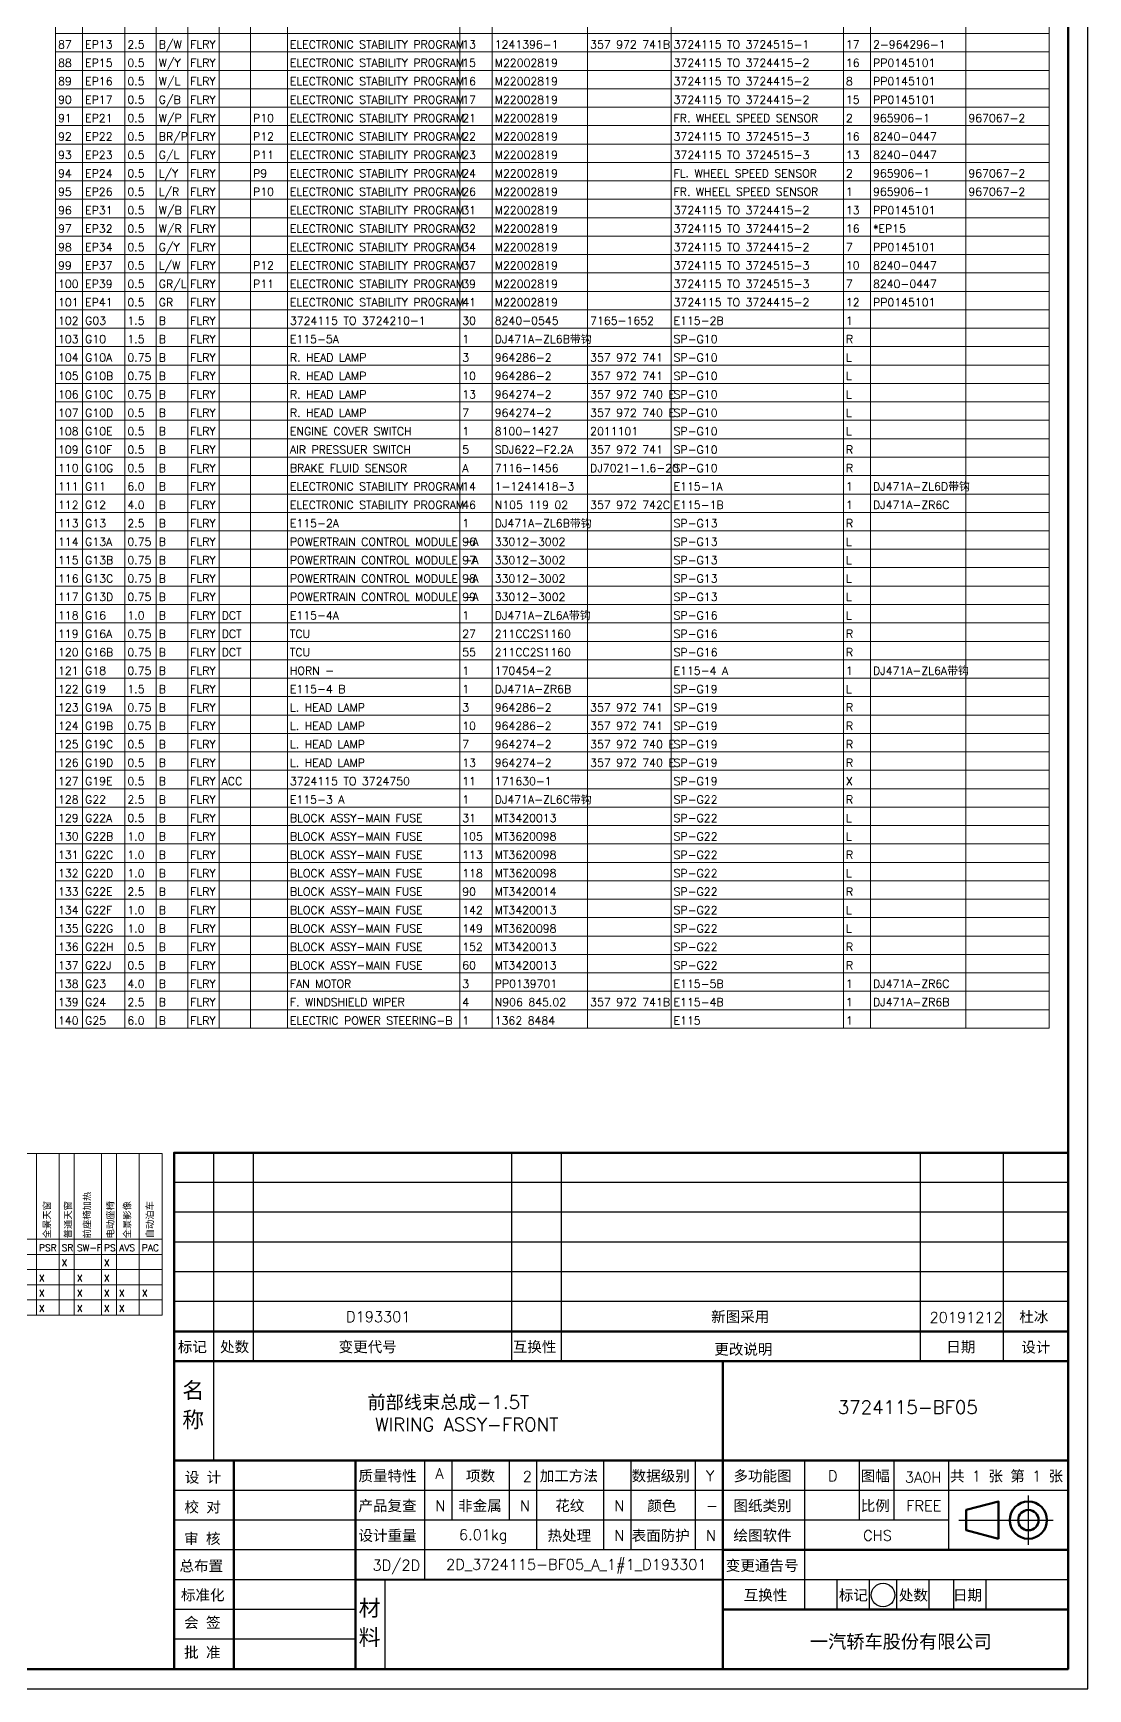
# Model space of a CAD drawing. Header units: millimetres. Extents: x 6 to 3615, y 6 to 858.
# Drawn here: x 3344.8 to 3615.2, y 6.5 to 430.9 of the extents above; entities that cross this region are included whole.
import ezdxf

# ---------------------------------------------------------------- set-up
doc = ezdxf.new("R2010")
doc.units = ezdxf.units.MM
doc.styles.add('Simplex_Style', font='simplex_.ttf')

msp = doc.modelspace()

# ---------------------------------------------------------------- linework, layer by layer
at = {"color": 0, "linetype": 'Continuous', "lineweight": 30, "flags": 128}
for points in [[(3615.15, 6.51), (3615.15, 857.52)], [(1208.83, 6.51), (3615.15, 6.51)]]:
    msp.add_lwpolyline(points, dxfattribs=at)
at = {"color": 0, "linetype": 'Continuous', "lineweight": 70, "flags": 128}
for points in [[(3610.09, 11.57), (3610.09, 852.46)], [(3610.09, 11.66), (3610.09, 847.43)], [(26.83, 11.57), (3610.09, 11.57)]]:
    msp.add_lwpolyline(points, dxfattribs=at)
at = {"color": 0, "linetype": 'Continuous', "lineweight": 13, "flags": 128}
for points in [[(3610.09, 11.66), (3610.09, 847.43)], [(3350.54, 840.76), (3350.54, 175.89)], [(3357.48, 840.76), (3357.48, 175.89)], [(3368.32, 840.76), (3368.32, 175.89)], [(3376.37, 840.76), (3376.37, 175.89)], [(3384.43, 840.76), (3384.43, 175.89)], [(3392.48, 840.76), (3392.48, 175.89)], [(3400.54, 840.76), (3400.54, 175.89)], [(3409.98, 840.76), (3409.98, 175.89)], [(3454.15, 840.76), (3454.15, 175.89)], [(3462.48, 840.76), (3462.48, 175.89)], [(3486.93, 840.76), (3486.93, 175.89)], [(3508.32, 840.76), (3508.32, 175.89)], [(3552.48, 840.76), (3552.48, 175.89)], [(3559.43, 840.76), (3559.43, 175.89)], [(3583.87, 840.76), (3583.87, 175.89)], [(3605.26, 840.76), (3605.26, 175.89)], [(3350.54, 430.84), (3605.26, 430.84)], [(3350.54, 426.12), (3605.26, 426.12)], [(3350.54, 421.4), (3605.26, 421.4)], [(3350.54, 416.67), (3605.26, 416.67)], [(3350.54, 411.95), (3605.26, 411.95)], [(3350.54, 407.23), (3605.26, 407.23)], [(3350.54, 402.51), (3605.26, 402.51)], [(3350.54, 397.79), (3605.26, 397.79)], [(3350.54, 393.07), (3605.26, 393.07)], [(3350.54, 388.35), (3605.26, 388.35)], [(3350.54, 383.62), (3605.26, 383.62)], [(3350.54, 378.9), (3605.26, 378.9)], [(3350.54, 374.18), (3605.26, 374.18)], [(3350.54, 369.46), (3605.26, 369.46)], [(3350.54, 364.74), (3605.26, 364.74)], [(3350.54, 360.02), (3605.26, 360.02)], [(3350.54, 355.3), (3605.26, 355.3)], [(3350.54, 350.58), (3605.26, 350.58)], [(3350.54, 345.85), (3605.26, 345.85)], [(3350.54, 341.13), (3605.26, 341.13)], [(3350.54, 336.41), (3605.26, 336.41)], [(3350.54, 331.69), (3605.26, 331.69)], [(3350.54, 326.97), (3605.26, 326.97)], [(3350.54, 322.25), (3605.26, 322.25)], [(3350.54, 317.53), (3605.26, 317.53)], [(3350.54, 312.8), (3605.26, 312.8)], [(3350.54, 308.08), (3605.26, 308.08)], [(3350.54, 303.36), (3605.26, 303.36)], [(3350.54, 298.64), (3605.26, 298.64)], [(3350.54, 293.92), (3605.26, 293.92)], [(3350.54, 289.2), (3605.26, 289.2)], [(3350.54, 284.48), (3605.26, 284.48)], [(3350.54, 279.76), (3605.26, 279.76)], [(3350.54, 275.03), (3605.26, 275.03)], [(3350.54, 270.31), (3605.26, 270.31)], [(3350.54, 265.59), (3605.26, 265.59)], [(3350.54, 260.87), (3605.26, 260.87)], [(3350.54, 256.15), (3605.26, 256.15)], [(3350.54, 251.43), (3605.26, 251.43)], [(3350.54, 246.71), (3605.26, 246.71)], [(3350.54, 241.98), (3605.26, 241.98)], [(3350.54, 237.26), (3605.26, 237.26)], [(3350.54, 232.54), (3605.26, 232.54)], [(3350.54, 227.82), (3605.26, 227.82)], [(3350.54, 223.1), (3605.26, 223.1)], [(3350.54, 218.38), (3605.26, 218.38)], [(3350.54, 213.66), (3605.26, 213.66)], [(3350.54, 208.93), (3605.26, 208.93)], [(3350.54, 204.21), (3605.26, 204.21)], [(3350.54, 199.49), (3605.26, 199.49)], [(3350.54, 194.77), (3605.26, 194.77)], [(3350.54, 190.05), (3605.26, 190.05)], [(3350.54, 185.33), (3605.26, 185.33)], [(3350.54, 180.61), (3605.26, 180.61)], [(3350.54, 175.89), (3605.26, 175.89)], [(3240.09, 143.72), (3377.87, 143.72)], [(3240.09, 143.72), (3377.87, 143.72)], [(3345.65, 143.72), (3345.65, 102.33)], [(3351.48, 143.72), (3351.48, 102.33)], [(3355.37, 143.72), (3355.37, 102.33)], [(3362.31, 143.72), (3362.31, 102.33)], [(3366.2, 143.72), (3366.2, 102.33)], [(3372.03, 143.72), (3372.03, 102.33)], [(3377.87, 143.72), (3377.87, 102.33)], [(3240.09, 121.77), (3377.87, 121.77)], [(3240.09, 117.88), (3377.87, 117.88)], [(3240.09, 113.99), (3377.87, 113.99)], [(3240.09, 110.11), (3377.87, 110.11)], [(3240.09, 106.22), (3377.87, 106.22)], [(3240.09, 102.33), (3377.87, 102.33)]]:
    msp.add_lwpolyline(points, dxfattribs=at)
at = {"color": 0, "linetype": 'Continuous', "lineweight": 50, "flags": 128}
for points in [[(3610.09, 143.96), (3380.95, 143.96), (3380.95, 90.49), (3610.09, 90.49), (3610.09, 11.57), (3380.95, 11.57), (3380.95, 90.49)], [(3610.09, 98.13), (3380.95, 98.13)], [(3521.63, 11.57), (3521.63, 90.49)], [(3610.09, 65.04), (3380.95, 65.04)], [(3396.22, 11.57), (3396.22, 65.04)], [(3427.43, 11.57), (3427.43, 65.04)], [(3592.27, 44.99), (3583.99, 47.15), (3583.99, 52.37), (3592.27, 54.53), (3592.27, 44.99)], [(3610.09, 42.12), (3521.65, 42.12)], [(3521.64, 34.52), (3427.43, 34.5)], [(3610.09, 26.85), (3521.63, 26.85)]]:
    msp.add_lwpolyline(points, dxfattribs=at)
at = {"color": 0, "linetype": 'Continuous', "lineweight": 25, "flags": 128}
for points in [[(3391.14, 65.04), (3391.14, 143.96)], [(3401.32, 90.49), (3401.32, 143.96)], [(3467.51, 90.49), (3467.51, 143.96)], [(3480.24, 90.49), (3480.24, 143.96)], [(3572.26, 90.49), (3572.26, 143.96)], [(3593.54, 90.49), (3593.54, 143.96)], [(3610.09, 136.32), (3380.95, 136.32)], [(3610.09, 128.68), (3380.95, 128.68)], [(3610.09, 121.04), (3380.95, 121.04)], [(3610.09, 113.4), (3380.95, 113.4)], [(3610.09, 105.77), (3380.95, 105.77)], [(3445.24, 34.48), (3445.24, 65.04)], [(3452.25, 49.76), (3452.25, 65.04)], [(3466.89, 49.76), (3466.89, 65.04)], [(3473.89, 42.12), (3473.89, 65.04)], [(3491.07, 42.12), (3491.07, 65.04)], [(3498.08, 42.12), (3498.08, 65.04)], [(3514.62, 42.12), (3514.62, 65.04)], [(3542.62, 26.85), (3542.62, 65.04)], [(3556.62, 49.76), (3556.62, 65.04)], [(3565.53, 49.76), (3565.53, 65.04)], [(3579.53, 42.12), (3579.53, 65.04)], [(3610.09, 57.4), (3380.95, 57.4)], [(3599.9, 43.4), (3599.9, 56.12)], [(3579.53, 49.76), (3380.95, 49.76)], [(3582.08, 49.76), (3606.27, 49.76)], [(3528.62, 42.12), (3380.95, 42.12)], [(3427.4, 34.49), (3380.95, 34.48)], [(3435.07, 11.57), (3435.07, 34.48)], [(3610.09, 34.48), (3521.64, 34.5)], [(3550.89, 26.85), (3550.89, 34.48)], [(3559.16, 26.85), (3559.16, 34.48)], [(3566.17, 26.85), (3566.17, 34.48)], [(3574.44, 26.85), (3574.44, 34.48)], [(3580.8, 26.85), (3580.8, 34.48)], [(3589.08, 26.85), (3589.08, 34.48)], [(3427.36, 26.83), (3380.95, 26.85)], [(3427.43, 19.21), (3380.95, 19.21)]]:
    msp.add_lwpolyline(points, dxfattribs=at)
at = {"color": 0, "linetype": 'Continuous', "lineweight": 50}
for radius in [4.77, 2.61]:
    msp.add_circle((3599.9, 49.76), radius, dxfattribs=at)
at = {"color": 0, "linetype": 'Continuous', "lineweight": 25}
msp.add_circle((3562.65, 30.57), 3.02, dxfattribs=at)

# ---------------------------------------------------------------- texts
at = {"color": 0, "linetype": 'Continuous', "style": 'Simplex_Style'}
for s, height, p in [('87', 2.051, (3351.19, 427.02)), ('EP13', 2.051, (3358.14, 427.02)), ('2.5', 2.051, (3368.97, 427.02)), ('B/W', 2.051, (3377.02, 427.02)), ('FLRY', 2.051, (3385.08, 427.02)), ('ELECTRONIC STABILITY PROGRAM', 2.0508, (3410.63, 427.02)), ('13', 2.051, (3454.8, 427.02)), ('1241396-1', 2.051, (3463.13, 427.02)), ('357 972 741B', 2.0508, (3487.58, 427.02)), ('3724115 TO 3724515-1', 2.0508, (3508.97, 427.02)), ('17', 2.051, (3553.13, 427.02)), ('2-964296-1', 2.051, (3560.08, 427.02)), ('W/Y', 2.051, (3377.02, 422.3)), ('88', 2.051, (3351.19, 422.3)), ('EP15', 2.051, (3358.14, 422.3)), ('0.5', 2.051, (3368.97, 422.3)), ('FLRY', 2.051, (3385.08, 422.3)), ('ELECTRONIC STABILITY PROGRAM', 2.0508, (3410.63, 422.3)), ('15', 2.051, (3454.8, 422.3)), ('M22002819', 2.051, (3463.13, 422.3)), ('3724115 TO 3724415-2', 2.0508, (3508.97, 422.3)), ('16', 2.051, (3553.13, 422.3)), ('PP0145101', 2.051, (3560.08, 422.3)), ('89', 2.051, (3351.19, 417.58)), ('EP16', 2.051, (3358.14, 417.58)), ('0.5', 2.051, (3368.97, 417.58)), ('W/L', 2.051, (3377.02, 417.58)), ('FLRY', 2.051, (3385.08, 417.58)), ('ELECTRONIC STABILITY PROGRAM', 2.0508, (3410.63, 417.58)), ('16', 2.051, (3454.8, 417.58)), ('M22002819', 2.051, (3463.13, 417.58)), ('3724115 TO 3724415-2', 2.0508, (3508.97, 417.58)), ('8', 2.05, (3553.13, 417.58)), ('PP0145101', 2.051, (3560.08, 417.58)), ('90', 2.051, (3351.19, 412.85)), ('EP17', 2.051, (3358.14, 412.85)), ('0.5', 2.051, (3368.97, 412.85)), ('G/B', 2.051, (3377.02, 412.85)), ('FLRY', 2.051, (3385.08, 412.85)), ('ELECTRONIC STABILITY PROGRAM', 2.0508, (3410.63, 412.85)), ('17', 2.051, (3454.8, 412.85)), ('M22002819', 2.051, (3463.13, 412.85)), ('3724115 TO 3724415-2', 2.0508, (3508.97, 412.85)), ('15', 2.051, (3553.13, 412.85)), ('PP0145101', 2.051, (3560.08, 412.85)), ('91', 2.051, (3351.19, 408.13)), ('EP21', 2.051, (3358.14, 408.13)), ('0.5', 2.051, (3368.97, 408.13)), ('W/P', 2.051, (3377.02, 408.13)), ('FLRY', 2.051, (3385.08, 408.13)), ('P10', 2.051, (3401.19, 408.13)), ('ELECTRONIC STABILITY PROGRAM', 2.0508, (3410.63, 408.13)), ('21', 2.051, (3454.8, 408.13)), ('M22002819', 2.051, (3463.13, 408.13)), ('FR. WHEEL SPEED SENSOR', 2.0508, (3508.97, 408.13)), ('2', 2.05, (3553.13, 408.13)), ('965906-1', 2.051, (3560.08, 408.13)), ('967067-2', 2.051, (3584.52, 408.13)), ('92', 2.051, (3351.19, 403.41)), ('EP22', 2.051, (3358.14, 403.41)), ('0.5', 2.051, (3368.97, 403.41)), ('BR/P', 2.051, (3377.02, 403.41)), ('FLRY', 2.051, (3385.08, 403.41)), ('P12', 2.051, (3401.19, 403.41)), ('ELECTRONIC STABILITY PROGRAM', 2.0508, (3410.63, 403.41)), ('22', 2.051, (3454.8, 403.41)), ('M22002819', 2.051, (3463.13, 403.41)), ('3724115 TO 3724515-3', 2.0508, (3508.97, 403.41)), ('16', 2.051, (3553.13, 403.41)), ('8240-0447', 2.051, (3560.08, 403.41)), ('93', 2.051, (3351.19, 398.69)), ('EP23', 2.051, (3358.14, 398.69)), ('0.5', 2.051, (3368.97, 398.69)), ('G/L', 2.051, (3377.02, 398.69)), ('FLRY', 2.051, (3385.08, 398.69)), ('P11', 2.051, (3401.19, 398.69)), ('ELECTRONIC STABILITY PROGRAM', 2.0508, (3410.63, 398.69)), ('23', 2.051, (3454.8, 398.69)), ('M22002819', 2.051, (3463.13, 398.69)), ('3724115 TO 3724515-3', 2.0508, (3508.97, 398.69)), ('13', 2.051, (3553.13, 398.69)), ('8240-0447', 2.051, (3560.08, 398.69)), ('94', 2.051, (3351.19, 393.97)), ('EP24', 2.051, (3358.14, 393.97)), ('0.5', 2.051, (3368.97, 393.97)), ('L/Y', 2.051, (3377.02, 393.97)), ('FLRY', 2.051, (3385.08, 393.97)), ('P9', 2.051, (3401.19, 393.97)), ('ELECTRONIC STABILITY PROGRAM', 2.0508, (3410.63, 393.97)), ('24', 2.051, (3454.8, 393.97)), ('M22002819', 2.051, (3463.13, 393.97)), ('FL. WHEEL SPEED SENSOR', 2.0508, (3508.97, 393.97)), ('2', 2.05, (3553.13, 393.97)), ('965906-1', 2.051, (3560.08, 393.97)), ('967067-2', 2.051, (3584.52, 393.97)), ('95', 2.051, (3351.19, 389.25)), ('EP26', 2.051, (3358.14, 389.25)), ('0.5', 2.051, (3368.97, 389.25)), ('L/R', 2.051, (3377.02, 389.25)), ('FLRY', 2.051, (3385.08, 389.25)), ('P10', 2.051, (3401.19, 389.25)), ('ELECTRONIC STABILITY PROGRAM', 2.0508, (3410.63, 389.25)), ('26', 2.051, (3454.8, 389.25)), ('M22002819', 2.051, (3463.13, 389.25)), ('FR. WHEEL SPEED SENSOR', 2.0508, (3508.97, 389.25)), ('1', 2.05, (3553.13, 389.25)), ('965906-1', 2.051, (3560.08, 389.25)), ('967067-2', 2.051, (3584.52, 389.25)), ('96', 2.051, (3351.19, 384.53)), ('EP31', 2.051, (3358.14, 384.53)), ('0.5', 2.051, (3368.97, 384.53)), ('W/B', 2.051, (3377.02, 384.53)), ('FLRY', 2.051, (3385.08, 384.53)), ('ELECTRONIC STABILITY PROGRAM', 2.0508, (3410.63, 384.53)), ('31', 2.051, (3454.8, 384.53)), ('M22002819', 2.051, (3463.13, 384.53)), ('3724115 TO 3724415-2', 2.0508, (3508.97, 384.53)), ('13', 2.051, (3553.13, 384.53)), ('PP0145101', 2.051, (3560.08, 384.53)), ('W/R', 2.051, (3377.02, 379.8)), ('97', 2.051, (3351.19, 379.8)), ('EP32', 2.051, (3358.14, 379.8)), ('0.5', 2.051, (3368.97, 379.8)), ('FLRY', 2.051, (3385.08, 379.8)), ('ELECTRONIC STABILITY PROGRAM', 2.0508, (3410.63, 379.8)), ('32', 2.051, (3454.8, 379.8)), ('M22002819', 2.051, (3463.13, 379.8)), ('3724115 TO 3724415-2', 2.0508, (3508.97, 379.8)), ('16', 2.051, (3553.13, 379.8)), ('*EP15', 2.051, (3560.08, 379.8)), ('98', 2.051, (3351.19, 375.08)), ('EP34', 2.051, (3358.14, 375.08)), ('0.5', 2.051, (3368.97, 375.08)), ('G/Y', 2.051, (3377.02, 375.08)), ('FLRY', 2.051, (3385.08, 375.08)), ('ELECTRONIC STABILITY PROGRAM', 2.0508, (3410.63, 375.08)), ('34', 2.051, (3454.8, 375.08)), ('M22002819', 2.051, (3463.13, 375.08)), ('3724115 TO 3724415-2', 2.0508, (3508.97, 375.08)), ('7', 2.05, (3553.13, 375.08)), ('PP0145101', 2.051, (3560.08, 375.08)), ('99', 2.051, (3351.19, 370.36)), ('EP37', 2.051, (3358.14, 370.36)), ('0.5', 2.051, (3368.97, 370.36)), ('L/W', 2.051, (3377.02, 370.36)), ('FLRY', 2.051, (3385.08, 370.36)), ('P12', 2.051, (3401.19, 370.36)), ('ELECTRONIC STABILITY PROGRAM', 2.0508, (3410.63, 370.36)), ('37', 2.051, (3454.8, 370.36)), ('M22002819', 2.051, (3463.13, 370.36)), ('3724115 TO 3724515-3', 2.0508, (3508.97, 370.36)), ('10', 2.051, (3553.13, 370.36)), ('8240-0447', 2.051, (3560.08, 370.36)), ('100', 2.051, (3351.19, 365.64)), ('EP39', 2.051, (3358.14, 365.64)), ('0.5', 2.051, (3368.97, 365.64)), ('GR/L', 2.051, (3377.02, 365.64)), ('FLRY', 2.051, (3385.08, 365.64)), ('P11', 2.051, (3401.19, 365.64)), ('ELECTRONIC STABILITY PROGRAM', 2.0508, (3410.63, 365.64)), ('39', 2.051, (3454.8, 365.64)), ('M22002819', 2.051, (3463.13, 365.64)), ('3724115 TO 3724515-3', 2.0508, (3508.97, 365.64)), ('7', 2.05, (3553.13, 365.64)), ('8240-0447', 2.051, (3560.08, 365.64)), ('101', 2.051, (3351.19, 360.92)), ('EP41', 2.051, (3358.14, 360.92)), ('0.5', 2.051, (3368.97, 360.92)), ('GR', 2.051, (3377.02, 360.92)), ('FLRY', 2.051, (3385.08, 360.92)), ('ELECTRONIC STABILITY PROGRAM', 2.0508, (3410.63, 360.92)), ('41', 2.051, (3454.8, 360.92)), ('M22002819', 2.051, (3463.13, 360.92)), ('3724115 TO 3724415-2', 2.0508, (3508.97, 360.92)), ('12', 2.051, (3553.13, 360.92)), ('PP0145101', 2.051, (3560.08, 360.92)), ('102', 2.051, (3351.19, 356.2)), ('G03', 2.051, (3358.14, 356.2)), ('1.5', 2.051, (3368.97, 356.2)), ('B', 2.05, (3377.02, 356.2)), ('FLRY', 2.051, (3385.08, 356.2)), ('3724115 TO 3724210-1', 2.0508, (3410.63, 356.2)), ('30', 2.051, (3454.8, 356.2)), ('8240-0545', 2.051, (3463.13, 356.2)), ('7165-1652', 2.051, (3487.58, 356.2)), ('E115-2B', 2.051, (3508.97, 356.2)), ('1', 2.05, (3553.13, 356.2)), ('103', 2.051, (3351.19, 351.48)), ('G10', 2.051, (3358.14, 351.48)), ('1.5', 2.051, (3368.97, 351.48)), ('B', 2.05, (3377.02, 351.48)), ('FLRY', 2.051, (3385.08, 351.48)), ('E115-5A', 2.051, (3410.63, 351.48)), ('1', 2.05, (3454.8, 351.48)), ('DJ471A-ZL6B带钩', 2.0508, (3463.13, 351.48)), ('SP-G10', 2.051, (3508.97, 351.48)), ('R', 2.05, (3553.13, 351.48)), ('104', 2.051, (3351.19, 346.76)), ('G10A', 2.051, (3358.14, 346.76)), ('0.75', 2.051, (3368.97, 346.76)), ('B', 2.05, (3377.02, 346.76)), ('FLRY', 2.051, (3385.08, 346.76)), ('R. HEAD LAMP', 2.0508, (3410.63, 346.76)), ('3', 2.05, (3454.8, 346.76)), ('964286-2', 2.051, (3463.13, 346.76)), ('357 972 741', 2.0508, (3487.58, 346.76)), ('SP-G10', 2.051, (3508.97, 346.76)), ('L', 2.05, (3553.13, 346.76)), ('105', 2.051, (3351.19, 342.03)), ('G10B', 2.051, (3358.14, 342.03)), ('0.75', 2.051, (3368.97, 342.03)), ('B', 2.05, (3377.02, 342.03)), ('FLRY', 2.051, (3385.08, 342.03)), ('R. HEAD LAMP', 2.0508, (3410.63, 342.03)), ('10', 2.051, (3454.8, 342.03)), ('964286-2', 2.051, (3463.13, 342.03)), ('357 972 741', 2.0508, (3487.58, 342.03)), ('SP-G10', 2.051, (3508.97, 342.03)), ('L', 2.05, (3553.13, 342.03)), ('106', 2.051, (3351.19, 337.31)), ('G10C', 2.051, (3358.14, 337.31)), ('0.75', 2.051, (3368.97, 337.31)), ('B', 2.05, (3377.02, 337.31)), ('FLRY', 2.051, (3385.08, 337.31)), ('R. HEAD LAMP', 2.0508, (3410.63, 337.31)), ('13', 2.051, (3454.8, 337.31)), ('964274-2', 2.051, (3463.13, 337.31)), ('357 972 740 E', 2.0508, (3487.58, 337.31)), ('SP-G10', 2.051, (3508.97, 337.31)), ('L', 2.05, (3553.13, 337.31)), ('107', 2.051, (3351.19, 332.59)), ('G10D', 2.051, (3358.14, 332.59)), ('0.5', 2.051, (3368.97, 332.59)), ('B', 2.05, (3377.02, 332.59)), ('FLRY', 2.051, (3385.08, 332.59)), ('R. HEAD LAMP', 2.0508, (3410.63, 332.59)), ('7', 2.05, (3454.8, 332.59)), ('964274-2', 2.051, (3463.13, 332.59)), ('357 972 740 E', 2.0508, (3487.58, 332.59)), ('SP-G10', 2.051, (3508.97, 332.59)), ('L', 2.05, (3553.13, 332.59)), ('108', 2.051, (3351.19, 327.87)), ('G10E', 2.051, (3358.14, 327.87)), ('0.5', 2.051, (3368.97, 327.87)), ('B', 2.05, (3377.02, 327.87)), ('FLRY', 2.051, (3385.08, 327.87)), ('ENGINE COVER SWITCH', 2.0508, (3410.63, 327.87)), ('1', 2.05, (3454.8, 327.87)), ('8100-1427', 2.051, (3463.13, 327.87)), ('2011101', 2.051, (3487.58, 327.87)), ('SP-G10', 2.051, (3508.97, 327.87)), ('L', 2.05, (3553.13, 327.87)), ('109', 2.051, (3351.19, 323.15)), ('G10F', 2.051, (3358.14, 323.15)), ('0.5', 2.051, (3368.97, 323.15)), ('B', 2.05, (3377.02, 323.15)), ('FLRY', 2.051, (3385.08, 323.15)), ('AIR PRESSUER SWITCH', 2.0508, (3410.63, 323.15)), ('5', 2.05, (3454.8, 323.15)), ('SDJ622-F2.2A', 2.0508, (3463.13, 323.15)), ('357 972 741', 2.0508, (3487.58, 323.15)), ('SP-G10', 2.051, (3508.97, 323.15)), ('R', 2.05, (3553.13, 323.15)), ('110', 2.051, (3351.19, 318.43)), ('G10G', 2.051, (3358.14, 318.43)), ('0.5', 2.051, (3368.97, 318.43)), ('B', 2.05, (3377.02, 318.43)), ('FLRY', 2.051, (3385.08, 318.43)), ('BRAKE FLUID SENSOR', 2.0508, (3410.63, 318.43)), ('A', 2.05, (3454.8, 318.43)), ('7116-1456', 2.051, (3463.13, 318.43)), ('DJ7021-1.6-20', 2.0508, (3487.58, 318.43)), ('SP-G10', 2.051, (3508.97, 318.43)), ('R', 2.05, (3553.13, 318.43)), ('111', 2.051, (3351.19, 313.71)), ('G11', 2.051, (3358.14, 313.71)), ('6.0', 2.051, (3368.97, 313.71)), ('B', 2.05, (3377.02, 313.71)), ('FLRY', 2.051, (3385.08, 313.71)), ('ELECTRONIC STABILITY PROGRAM', 2.0508, (3410.63, 313.71)), ('14', 2.051, (3454.8, 313.71)), ('1-1241418-3', 2.0508, (3463.13, 313.71)), ('E115-1A', 2.051, (3508.97, 313.71)), ('1', 2.05, (3553.13, 313.71)), ('DJ471A-ZL6D带钩', 2.0508, (3560.08, 313.71)), ('112', 2.051, (3351.19, 308.98)), ('G12', 2.051, (3358.14, 308.98)), ('4.0', 2.051, (3368.97, 308.98)), ('B', 2.05, (3377.02, 308.98)), ('FLRY', 2.051, (3385.08, 308.98)), ('ELECTRONIC STABILITY PROGRAM', 2.0508, (3410.63, 308.98)), ('46', 2.051, (3454.8, 308.98)), ('N105 119 02', 2.0508, (3463.13, 308.98)), ('357 972 742C', 2.0508, (3487.58, 308.98)), ('E115-1B', 2.051, (3508.97, 308.98)), ('1', 2.05, (3553.13, 308.98)), ('DJ471A-ZR6C', 2.0508, (3560.08, 308.98)), ('113', 2.051, (3351.19, 304.26)), ('G13', 2.051, (3358.14, 304.26)), ('2.5', 2.051, (3368.97, 304.26)), ('B', 2.05, (3377.02, 304.26)), ('FLRY', 2.051, (3385.08, 304.26)), ('E115-2A', 2.051, (3410.63, 304.26)), ('1', 2.05, (3454.8, 304.26)), ('DJ471A-ZL6B带钩', 2.0508, (3463.13, 304.26)), ('SP-G13', 2.051, (3508.97, 304.26)), ('R', 2.05, (3553.13, 304.26)), ('114', 2.051, (3351.19, 299.54)), ('G13A', 2.051, (3358.14, 299.54)), ('0.75', 2.051, (3368.97, 299.54)), ('B', 2.05, (3377.02, 299.54)), ('FLRY', 2.051, (3385.08, 299.54)), ('POWERTRAIN CONTROL MODULE -A', 2.0508, (3410.63, 299.54)), ('96', 2.051, (3454.8, 299.54)), ('33012-3002', 2.051, (3463.13, 299.54)), ('SP-G13', 2.051, (3508.97, 299.54)), ('L', 2.05, (3553.13, 299.54)), ('115', 2.051, (3351.19, 294.82)), ('G13B', 2.051, (3358.14, 294.82)), ('0.75', 2.051, (3368.97, 294.82)), ('B', 2.05, (3377.02, 294.82)), ('FLRY', 2.051, (3385.08, 294.82)), ('POWERTRAIN CONTROL MODULE -A', 2.0508, (3410.63, 294.82)), ('97', 2.051, (3454.8, 294.82)), ('33012-3002', 2.051, (3463.13, 294.82)), ('SP-G13', 2.051, (3508.97, 294.82)), ('L', 2.05, (3553.13, 294.82)), ('116', 2.051, (3351.19, 290.1)), ('G13C', 2.051, (3358.14, 290.1)), ('0.75', 2.051, (3368.97, 290.1)), ('B', 2.05, (3377.02, 290.1)), ('FLRY', 2.051, (3385.08, 290.1)), ('POWERTRAIN CONTROL MODULE -A', 2.0508, (3410.63, 290.1)), ('98', 2.051, (3454.8, 290.1)), ('33012-3002', 2.051, (3463.13, 290.1)), ('SP-G13', 2.051, (3508.97, 290.1)), ('L', 2.05, (3553.13, 290.1)), ('117', 2.051, (3351.19, 285.38)), ('G13D', 2.051, (3358.14, 285.38)), ('0.75', 2.051, (3368.97, 285.38)), ('B', 2.05, (3377.02, 285.38)), ('FLRY', 2.051, (3385.08, 285.38)), ('POWERTRAIN CONTROL MODULE -A', 2.0508, (3410.63, 285.38)), ('99', 2.051, (3454.8, 285.38)), ('33012-3002', 2.051, (3463.13, 285.38)), ('SP-G13', 2.051, (3508.97, 285.38)), ('L', 2.05, (3553.13, 285.38)), ('118', 2.051, (3351.19, 280.66)), ('G16', 2.051, (3358.14, 280.66)), ('1.0', 2.051, (3368.97, 280.66)), ('B', 2.05, (3377.02, 280.66)), ('FLRY', 2.051, (3385.08, 280.66)), ('DCT', 2.051, (3393.13, 280.66)), ('E115-4A', 2.051, (3410.63, 280.66)), ('1', 2.05, (3454.8, 280.66)), ('DJ471A-ZL6A带钩', 2.0508, (3463.13, 280.66)), ('SP-G16', 2.051, (3508.97, 280.66)), ('L', 2.05, (3553.13, 280.66)), ('119', 2.051, (3351.19, 275.93)), ('G16A', 2.051, (3358.14, 275.93)), ('0.75', 2.051, (3368.97, 275.93)), ('B', 2.05, (3377.02, 275.93)), ('FLRY', 2.051, (3385.08, 275.93)), ('DCT', 2.051, (3393.13, 275.93)), ('TCU', 2.051, (3410.63, 275.93)), ('27', 2.051, (3454.8, 275.93)), ('211CC2S1160', 2.0508, (3463.13, 275.93)), ('SP-G16', 2.051, (3508.97, 275.93)), ('R', 2.05, (3553.13, 275.93)), ('120', 2.051, (3351.19, 271.21)), ('G16B', 2.051, (3358.14, 271.21)), ('0.75', 2.051, (3368.97, 271.21)), ('B', 2.05, (3377.02, 271.21)), ('FLRY', 2.051, (3385.08, 271.21)), ('DCT', 2.051, (3393.13, 271.21)), ('TCU', 2.051, (3410.63, 271.21)), ('55', 2.051, (3454.8, 271.21)), ('211CC2S1160', 2.0508, (3463.13, 271.21)), ('SP-G16', 2.051, (3508.97, 271.21)), ('R', 2.05, (3553.13, 271.21)), ('121', 2.051, (3351.19, 266.49)), ('G18', 2.051, (3358.14, 266.49)), ('0.75', 2.051, (3368.97, 266.49)), ('B', 2.05, (3377.02, 266.49)), ('FLRY', 2.051, (3385.08, 266.49)), ('HORN -', 2.051, (3410.63, 266.49)), ('1', 2.05, (3454.8, 266.49)), ('170454-2', 2.051, (3463.13, 266.49)), ('E115-4 A', 2.051, (3508.97, 266.49)), ('1', 2.05, (3553.13, 266.49)), ('DJ471A-ZL6A带钩', 2.0508, (3560.08, 266.49)), ('122', 2.051, (3351.19, 261.77)), ('G19', 2.051, (3358.14, 261.77)), ('1.5', 2.051, (3368.97, 261.77)), ('B', 2.05, (3377.02, 261.77)), ('FLRY', 2.051, (3385.08, 261.77)), ('E115-4 B', 2.051, (3410.63, 261.77)), ('1', 2.05, (3454.8, 261.77)), ('DJ471A-ZR6B', 2.0508, (3463.13, 261.77)), ('SP-G19', 2.051, (3508.97, 261.77)), ('L', 2.05, (3553.13, 261.77)), ('123', 2.051, (3351.19, 257.05)), ('G19A', 2.051, (3358.14, 257.05)), ('0.75', 2.051, (3368.97, 257.05)), ('B', 2.05, (3377.02, 257.05)), ('FLRY', 2.051, (3385.08, 257.05)), ('L. HEAD LAMP', 2.0508, (3410.63, 257.05)), ('3', 2.05, (3454.8, 257.05)), ('964286-2', 2.051, (3463.13, 257.05)), ('357 972 741', 2.0508, (3487.58, 257.05)), ('SP-G19', 2.051, (3508.97, 257.05)), ('R', 2.05, (3553.13, 257.05)), ('124', 2.051, (3351.19, 252.33)), ('G19B', 2.051, (3358.14, 252.33)), ('0.75', 2.051, (3368.97, 252.33)), ('B', 2.05, (3377.02, 252.33)), ('FLRY', 2.051, (3385.08, 252.33)), ('L. HEAD LAMP', 2.0508, (3410.63, 252.33)), ('10', 2.051, (3454.8, 252.33)), ('964286-2', 2.051, (3463.13, 252.33)), ('357 972 741', 2.0508, (3487.58, 252.33)), ('SP-G19', 2.051, (3508.97, 252.33)), ('R', 2.05, (3553.13, 252.33)), ('125', 2.051, (3351.19, 247.61)), ('G19C', 2.051, (3358.14, 247.61)), ('0.5', 2.051, (3368.97, 247.61)), ('B', 2.05, (3377.02, 247.61)), ('FLRY', 2.051, (3385.08, 247.61)), ('L. HEAD LAMP', 2.0508, (3410.63, 247.61)), ('7', 2.05, (3454.8, 247.61)), ('964274-2', 2.051, (3463.13, 247.61)), ('357 972 740 E', 2.0508, (3487.58, 247.61)), ('SP-G19', 2.051, (3508.97, 247.61)), ('R', 2.05, (3553.13, 247.61)), ('126', 2.051, (3351.19, 242.89)), ('G19D', 2.051, (3358.14, 242.89)), ('0.5', 2.051, (3368.97, 242.89)), ('B', 2.05, (3377.02, 242.89)), ('FLRY', 2.051, (3385.08, 242.89)), ('L. HEAD LAMP', 2.0508, (3410.63, 242.89)), ('13', 2.051, (3454.8, 242.89)), ('964274-2', 2.051, (3463.13, 242.89)), ('357 972 740 E', 2.0508, (3487.58, 242.89)), ('SP-G19', 2.051, (3508.97, 242.89)), ('R', 2.05, (3553.13, 242.89)), ('127', 2.051, (3351.19, 238.16)), ('G19E', 2.051, (3358.14, 238.16)), ('0.5', 2.051, (3368.97, 238.16)), ('B', 2.05, (3377.02, 238.16)), ('FLRY', 2.051, (3385.08, 238.16)), ('ACC', 2.051, (3393.13, 238.16)), ('3724115 TO 3724750', 2.0508, (3410.63, 238.16)), ('11', 2.051, (3454.8, 238.16)), ('171630-1', 2.051, (3463.13, 238.16)), ('SP-G19', 2.051, (3508.97, 238.16)), ('X', 2.05, (3553.13, 238.16)), ('128', 2.051, (3351.19, 233.44)), ('G22', 2.051, (3358.14, 233.44)), ('2.5', 2.051, (3368.97, 233.44)), ('B', 2.05, (3377.02, 233.44)), ('FLRY', 2.051, (3385.08, 233.44)), ('E115-3 A', 2.051, (3410.63, 233.44)), ('1', 2.05, (3454.8, 233.44)), ('DJ471A-ZL6C带钩', 2.0508, (3463.13, 233.44)), ('SP-G22', 2.051, (3508.97, 233.44)), ('R', 2.05, (3553.13, 233.44)), ('129', 2.051, (3351.19, 228.72)), ('G22A', 2.051, (3358.14, 228.72)), ('0.5', 2.051, (3368.97, 228.72)), ('B', 2.05, (3377.02, 228.72)), ('FLRY', 2.051, (3385.08, 228.72)), ('BLOCK ASSY-MAIN FUSE', 2.0508, (3410.63, 228.72)), ('31', 2.051, (3454.8, 228.72)), ('MT3420013', 2.051, (3463.13, 228.72)), ('SP-G22', 2.051, (3508.97, 228.72)), ('L', 2.05, (3553.13, 228.72)), ('130', 2.051, (3351.19, 224)), ('G22B', 2.051, (3358.14, 224)), ('1.0', 2.051, (3368.97, 224)), ('B', 2.05, (3377.02, 224)), ('FLRY', 2.051, (3385.08, 224)), ('BLOCK ASSY-MAIN FUSE', 2.0508, (3410.63, 224)), ('105', 2.051, (3454.8, 224)), ('MT3620098', 2.051, (3463.13, 224)), ('SP-G22', 2.051, (3508.97, 224)), ('L', 2.05, (3553.13, 224)), ('131', 2.051, (3351.19, 219.28)), ('G22C', 2.051, (3358.14, 219.28)), ('1.0', 2.051, (3368.97, 219.28)), ('B', 2.05, (3377.02, 219.28)), ('FLRY', 2.051, (3385.08, 219.28)), ('BLOCK ASSY-MAIN FUSE', 2.0508, (3410.63, 219.28)), ('113', 2.051, (3454.8, 219.28)), ('MT3620098', 2.051, (3463.13, 219.28)), ('SP-G22', 2.051, (3508.97, 219.28)), ('R', 2.05, (3553.13, 219.28)), ('132', 2.051, (3351.19, 214.56)), ('G22D', 2.051, (3358.14, 214.56)), ('1.0', 2.051, (3368.97, 214.56)), ('B', 2.05, (3377.02, 214.56)), ('FLRY', 2.051, (3385.08, 214.56)), ('BLOCK ASSY-MAIN FUSE', 2.0508, (3410.63, 214.56)), ('118', 2.051, (3454.8, 214.56)), ('MT3620098', 2.051, (3463.13, 214.56)), ('SP-G22', 2.051, (3508.97, 214.56)), ('L', 2.05, (3553.13, 214.56)), ('133', 2.051, (3351.19, 209.84)), ('G22E', 2.051, (3358.14, 209.84)), ('2.5', 2.051, (3368.97, 209.84)), ('B', 2.05, (3377.02, 209.84)), ('FLRY', 2.051, (3385.08, 209.84)), ('BLOCK ASSY-MAIN FUSE', 2.0508, (3410.63, 209.84)), ('90', 2.051, (3454.8, 209.84)), ('MT3420014', 2.051, (3463.13, 209.84)), ('SP-G22', 2.051, (3508.97, 209.84)), ('R', 2.05, (3553.13, 209.84)), ('134', 2.051, (3351.19, 205.11)), ('G22F', 2.051, (3358.14, 205.11)), ('1.0', 2.051, (3368.97, 205.11)), ('B', 2.05, (3377.02, 205.11)), ('FLRY', 2.051, (3385.08, 205.11)), ('BLOCK ASSY-MAIN FUSE', 2.0508, (3410.63, 205.11)), ('142', 2.051, (3454.8, 205.11)), ('MT3420013', 2.051, (3463.13, 205.11)), ('SP-G22', 2.051, (3508.97, 205.11)), ('L', 2.05, (3553.13, 205.11)), ('135', 2.051, (3351.19, 200.39)), ('G22G', 2.051, (3358.14, 200.39)), ('1.0', 2.051, (3368.97, 200.39)), ('B', 2.05, (3377.02, 200.39)), ('FLRY', 2.051, (3385.08, 200.39)), ('BLOCK ASSY-MAIN FUSE', 2.0508, (3410.63, 200.39)), ('149', 2.051, (3454.8, 200.39)), ('MT3620098', 2.051, (3463.13, 200.39)), ('SP-G22', 2.051, (3508.97, 200.39)), ('L', 2.05, (3553.13, 200.39)), ('136', 2.051, (3351.19, 195.67)), ('G22H', 2.051, (3358.14, 195.67)), ('0.5', 2.051, (3368.97, 195.67)), ('B', 2.05, (3377.02, 195.67)), ('FLRY', 2.051, (3385.08, 195.67)), ('BLOCK ASSY-MAIN FUSE', 2.0508, (3410.63, 195.67)), ('152', 2.051, (3454.8, 195.67)), ('MT3420013', 2.051, (3463.13, 195.67)), ('SP-G22', 2.051, (3508.97, 195.67)), ('R', 2.05, (3553.13, 195.67)), ('137', 2.051, (3351.19, 190.95)), ('G22J', 2.051, (3358.14, 190.95)), ('0.5', 2.051, (3368.97, 190.95)), ('B', 2.05, (3377.02, 190.95)), ('FLRY', 2.051, (3385.08, 190.95)), ('BLOCK ASSY-MAIN FUSE', 2.0508, (3410.63, 190.95)), ('60', 2.051, (3454.8, 190.95)), ('MT3420013', 2.051, (3463.13, 190.95)), ('SP-G22', 2.051, (3508.97, 190.95)), ('R', 2.05, (3553.13, 190.95)), ('138', 2.051, (3351.19, 186.23)), ('G23', 2.051, (3358.14, 186.23)), ('4.0', 2.051, (3368.97, 186.23)), ('B', 2.05, (3377.02, 186.23)), ('FLRY', 2.051, (3385.08, 186.23)), ('FAN MOTOR', 2.051, (3410.63, 186.23)), ('3', 2.05, (3454.8, 186.23)), ('PP0139701', 2.051, (3463.13, 186.23)), ('E115-5B', 2.051, (3508.97, 186.23)), ('1', 2.05, (3553.13, 186.23)), ('DJ471A-ZR6C', 2.0508, (3560.08, 186.23)), ('139', 2.051, (3351.19, 181.51)), ('G24', 2.051, (3358.14, 181.51)), ('2.5', 2.051, (3368.97, 181.51)), ('B', 2.05, (3377.02, 181.51)), ('FLRY', 2.051, (3385.08, 181.51)), ('F. WINDSHIELD WIPER', 2.0508, (3410.63, 181.51)), ('4', 2.05, (3454.8, 181.51)), ('N906 845.02', 2.0508, (3463.13, 181.51)), ('357 972 741B', 2.0508, (3487.58, 181.51)), ('E115-4B', 2.051, (3508.97, 181.51)), ('1', 2.05, (3553.13, 181.51)), ('DJ471A-ZR6B', 2.0508, (3560.08, 181.51)), ('140', 2.051, (3351.19, 176.79)), ('G25', 2.051, (3358.14, 176.79)), ('6.0', 2.051, (3368.97, 176.79)), ('B', 2.05, (3377.02, 176.79)), ('FLRY', 2.051, (3385.08, 176.79)), ('ELECTRIC POWER STEERING-B', 2.0508, (3410.63, 176.79)), ('1', 2.05, (3454.8, 176.79)), ('1362 8484', 2.051, (3463.13, 176.79)), ('E115', 2.051, (3508.97, 176.79)), ('1', 2.05, (3553.13, 176.79)), ('PSR', 1.709, (3346.3, 118.74)), ('SR', 1.709, (3352.13, 118.74)), ('SW-F', 1.709, (3356.02, 118.74)), ('PS', 1.709, (3362.96, 118.74)), ('AVS', 1.709, (3366.85, 118.74)), ('PAC', 1.709, (3372.68, 118.74)), ('X', 1.71, (3352.13, 114.85)), ('X', 1.71, (3362.96, 114.85)), ('X', 1.71, (3346.3, 110.97)), ('X', 1.71, (3356.02, 110.97)), ('X', 1.71, (3362.96, 110.97)), ('X', 1.71, (3346.3, 107.08)), ('X', 1.71, (3356.02, 107.08)), ('X', 1.71, (3362.96, 107.08)), ('X', 1.71, (3366.85, 107.08)), ('X', 1.71, (3372.68, 107.08)), ('X', 1.71, (3346.3, 103.19)), ('X', 1.71, (3356.02, 103.19)), ('X', 1.71, (3362.96, 103.19)), ('X', 1.71, (3366.85, 103.19)), ('D193301', 2.733, (3425.02, 100.53)), ('新图采用', 2.733, (3518.59, 100.55)), ('20191212', 2.733, (3574.57, 100.37)), ('杜冰', 2.733, (3597.57, 100.53)), ('标记', 2.733, (3381.9, 92.83)), ('处数', 2.733, (3392.72, 92.83)), ('变更代号', 2.733, (3423.11, 92.83)), ('互换性', 2.733, (3467.74, 92.83)), ('更改说明', 2.733, (3519.4, 92.2)), ('日期', 2.733, (3578.85, 92.81)), ('设计', 2.733, (3598.09, 92.73)), ('名', 4.1, (3383.05, 80.97)), ('前部线束总成-1.5T', 3.418, (3430.51, 78.28)), ('称', 4.1, (3383.05, 73.47)), ('3724115-BF05', 3.418, (3551.05, 77.01)), ('WIRING ASSY-FRONT', 3.418, (3432.41, 72.56)), ('设 计', 2.733, (3383.69, 59.39)), ('质量特性', 2.733, (3428.19, 59.74)), ('A', 2.73, (3447.92, 60.37)), ('项数', 2.733, (3455.74, 59.74)), ('2', 2.73, (3470.3, 59.59)), ('加工方法', 2.733, (3474.66, 59.74)), ('数据级别', 2.733, (3498.21, 59.74)), ('Y', 2.73, (3517.3, 59.74)), ('多功能图', 2.733, (3524.3, 59.74)), ('D', 2.73, (3548.55, 59.73)), ('图幅', 2.733, (3556.93, 59.74)), ('3A0H', 2.733, (3568.26, 59.37)), ('共 1 张 第 1 张', 2.7326, (3579.84, 59.7)), ('产品复查', 2.733, (3428.19, 52.1)), ('非金属', 2.733, (3453.74, 52.1)), ('花纹', 2.733, (3478.65, 52.1)), ('颜色', 2.733, (3502.21, 52.1)), ('图纸类别', 2.733, (3524.3, 52.1)), ('比例', 2.733, (3556.93, 52.1)), ('校 对', 2.733, (3383.59, 51.75)), ('N', 2.73, (3447.92, 52.1)), ('N', 2.73, (3469.57, 52.1)), ('N', 2.73, (3493.75, 52.1)), ('-', 2.73, (3517.3, 52.1)), ('FREE', 2.733, (3568.59, 52.1)), ('审 核', 2.733, (3383.5, 43.67)), ('设计重量', 2.733, (3428.19, 44.46)), ('6.01kg', 2.733, (3453.96, 44.65)), ('热处理', 2.733, (3476.66, 44.46)), ('N', 2.73, (3493.75, 44.46)), ('表面防护', 2.733, (3498.21, 44.46)), ('N', 2.73, (3517.3, 44.46)), ('绘图软件', 2.733, (3524.3, 44.46)), ('CHS', 2.733, (3557.55, 44.46)), ('总布置', 2.733, (3382.31, 36.66)), ('3D/2D', 2.733, (3431.82, 36.82)), ('2D_3724115-BF05_A_1#1_D193301', 2.7326, (3450.66, 37.03)), ('变更通告号', 2.733, (3522.34, 36.77)), ('标准化', 2.733, (3382.7, 29.2)), ('材', 4.1, (3428.25, 25.2)), ('互换性', 2.733, (3526.93, 29.18)), ('标记', 2.733, (3551.32, 29.18)), ('处数', 2.733, (3566.71, 29.16)), ('日期', 2.733, (3580.56, 29.18)), ('会 签', 2.733, (3383.51, 22.14)), ('料', 4.1, (3428.25, 17.7)), ('批 准', 2.733, (3383.51, 14.5)), ('一汽轿车股份有限公司', 3.418, (3543.9, 16.92))]:
    msp.add_text(s, height=height, dxfattribs=at).set_placement(p)
for s, p in [('前座椅加热', (3359.49, 121.98)), ('全景天窗', (3349.21, 121.98)), ('普通天窗', (3354.63, 121.98)), ('电动座椅', (3365.46, 121.98)), ('全景影像', (3369.77, 121.98)), ('自动泊车', (3375.6, 121.98))]:
    msp.add_text(s, height=1.709, rotation=-270, dxfattribs=at).set_placement(p)

doc.saveas('drawing.dxf')
